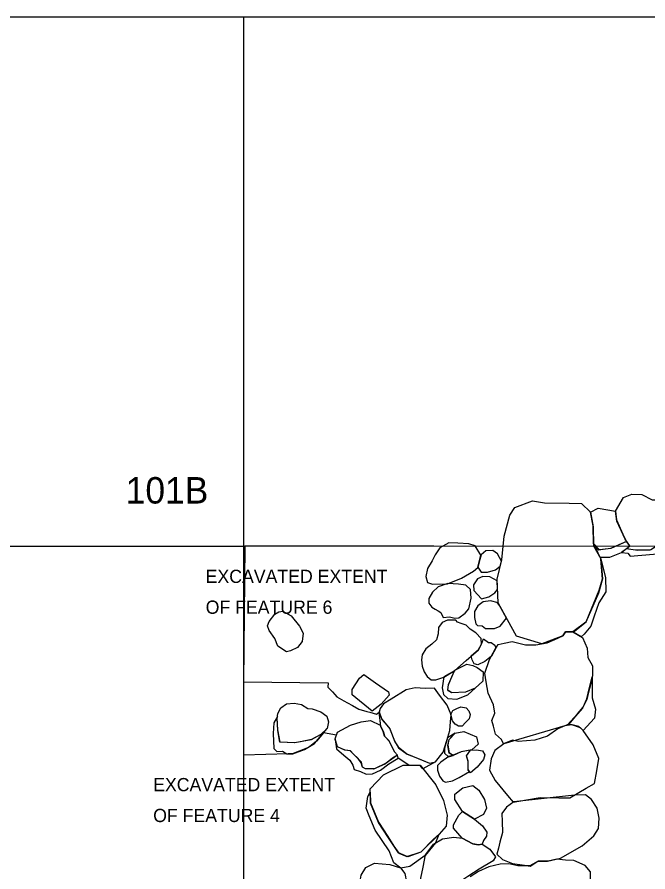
# Model space of a CAD drawing. Extents: x 280 to 390, y 550 to 640.
# Drawn here: x 325.66 to 337.58, y 623.81 to 639.97 of the extents above; entities that cross this region are included whole.
import ezdxf

# ---------------------------------------------------------------- set-up
doc = ezdxf.new("R2010")
doc.units = 0
for name, color, linetype in [('Brick', 7, 'Continuous'), ('Feature Numbers', 7, 'Continuous'), ('Quadrat Numbers', 7, 'Continuous'), ('Quadrats', 7, 'Continuous'), ('Stone', 7, 'Continuous'), ('Unidentified Features', 7, 'Continuous')]:
    doc.layers.add(name, color=color, linetype=linetype)

msp = doc.modelspace()

# ---------------------------------------------------------------- linework, layer by layer
at = {"layer": 'Brick'}
for points in [[(330.423, 628.549), (330.532, 628.683), (330.607, 628.729), (330.684, 628.743), (330.838, 628.655), (330.997, 628.462), (331.069, 628.33), (331.048, 628.172), (330.961, 628.053), (330.83, 627.99), (330.752, 627.971), (330.588, 628.083), (330.534, 628.228), (330.427, 628.375), (330.391, 628.467)], [(332.214, 627.544), (332.436, 627.39), (332.68, 627.22), (332.691, 627.155), (332.545, 626.986), (332.372, 626.853), (331.996, 627.161), (331.992, 627.264), (332.131, 627.476)], [(333.861, 626.792), (333.899, 626.866), (333.972, 626.9), (334.046, 626.933), (334.147, 626.917), (334.197, 626.858), (334.226, 626.79), (334.203, 626.709), (334.137, 626.637), (334.072, 626.566), (334.002, 626.566), (333.939, 626.604), (333.889, 626.671)], [(334.154, 626.01), (334.231, 626.114), (334.344, 626.123), (334.458, 626.102), (334.499, 626.029), (334.475, 625.942), (334.36, 625.794), (334.229, 625.687), (334.186, 625.739), (334.186, 625.903)], [(334.076, 624.449), (333.909, 624.639), (333.908, 624.705), (334.011, 624.889), (334.082, 624.959), (334.306, 624.813), (334.455, 624.685), (334.538, 624.566), (334.531, 624.488), (334.478, 624.407), (334.454, 624.341), (334.379, 624.327), (334.277, 624.345)]]:
    msp.add_lwpolyline(points, close=True, dxfattribs=at)
at = {"layer": 'Quadrats'}
for p, q in [((349.938, 639.972), (329.938, 639.972)), ((319.938, 629.972), (329.938, 629.972))]:
    msp.add_line(p, q, dxfattribs=at)
for points in [[(329.938, 639.972), (309.938, 639.972), (309.938, 579.972)], [(329.938, 639.972), (329.938, 619.972), (349.938, 619.972), (349.938, 639.972)], [(329.938, 639.972), (329.938, 629.972), (339.938, 629.979), (339.942, 619.98)]]:
    msp.add_lwpolyline(points, dxfattribs=at)
at = {"layer": 'Stone'}
for points in [[(336.974, 630.63), (337.124, 630.89), (337.281, 630.954), (337.472, 630.95), (337.667, 630.849), (337.915, 630.845), (338.139, 630.725), (338.214, 630.571), (338.113, 630.339), (337.903, 630.136), (337.772, 629.978), (337.622, 629.893), (337.394, 629.889), (337.172, 629.921), (337.24, 629.977), (337.157, 630.106), (336.998, 630.447)], [(335.582, 628.127), (335.101, 628.273), (334.861, 628.704), (334.751, 628.901), (334.733, 629.349), (334.823, 629.716), (334.865, 630.162), (334.973, 630.56), (335.071, 630.702), (335.404, 630.826), (335.633, 630.792), (336.094, 630.781), (336.33, 630.775), (336.498, 630.612), (336.551, 630.339), (336.558, 629.977), (336.697, 629.731), (336.727, 629.356), (336.648, 629.086), (336.498, 628.734), (336.412, 628.532), (336.165, 628.35), (336.026, 628.35), (335.977, 628.277)], [(336.498, 630.612), (336.644, 630.691), (336.974, 630.631), (336.989, 630.466), (337.139, 630.144), (337.177, 630.062), (336.88, 629.925), (336.738, 629.908), (336.659, 629.898), (336.557, 630.023), (336.548, 630.354)], [(337.178, 629.92), (337.085, 629.851), (337.206, 629.84), (337.248, 629.78), (337.469, 629.799), (337.69, 629.818), (337.849, 629.831), (338.023, 630.046), (338.003, 630.232), (337.795, 630.005), (337.637, 629.901), (337.353, 629.895)], [(334.429, 629.801), (334.319, 629.975), (334.202, 630.016), (333.989, 630.027), (333.819, 630.035), (333.654, 629.94), (333.564, 629.809), (333.509, 629.697), (333.416, 629.552), (333.389, 629.399), (333.419, 629.287), (333.511, 629.256), (333.798, 629.262), (334.058, 629.366), (334.288, 629.5), (334.372, 629.571)], [(336.678, 629.764), (336.862, 629.764), (337.086, 629.851), (337.24, 629.977), (337.177, 630.062), (336.887, 629.928), (336.668, 629.899), (336.557, 630.02)], [(334.816, 629.688), (334.743, 629.825), (334.653, 629.89), (334.519, 629.881), (334.431, 629.809), (334.407, 629.718), (334.37, 629.574), (334.431, 629.48), (334.55, 629.477), (334.703, 629.523), (334.793, 629.591)], [(336.697, 629.724), (336.783, 629.379), (336.79, 629.109), (336.656, 628.899), (336.569, 628.648), (336.505, 628.459), (336.382, 628.307), (336.321, 628.258), (336.171, 628.348), (336.417, 628.542), (336.663, 629.139), (336.727, 629.356)], [(334.735, 629.314), (334.597, 629.39), (334.465, 629.395), (334.361, 629.352), (334.29, 629.242), (334.296, 629.134), (334.44, 628.975), (334.575, 629.016), (334.694, 629.092), (334.741, 629.152)], [(333.8, 629.263), (333.622, 629.2), (333.511, 629.099), (333.443, 628.98), (333.446, 628.891), (333.501, 628.819), (333.56, 628.783), (333.619, 628.747), (333.667, 628.719), (333.714, 628.62), (333.832, 628.634), (333.935, 628.608), (334.008, 628.614), (334.13, 628.705), (334.202, 628.787), (334.245, 628.991), (334.229, 629.153), (334.142, 629.237), (334.006, 629.256)], [(334.751, 628.901), (334.607, 628.939), (334.468, 628.919), (334.368, 628.843), (334.308, 628.739), (334.307, 628.623), (334.334, 628.505), (334.361, 628.471), (334.452, 628.468), (334.515, 628.414), (334.687, 628.415), (334.789, 628.461), (334.912, 628.611), (334.779, 628.851), (334.743, 628.903)], [(333.952, 628.575), (333.797, 628.575), (333.696, 628.528), (333.629, 628.435), (333.617, 628.312), (333.588, 628.204), (333.501, 628.121), (333.385, 628.03), (333.318, 627.916), (333.304, 627.82), (333.316, 627.705), (333.354, 627.594), (333.409, 627.508), (333.489, 627.442), (333.573, 627.442), (333.724, 627.498), (333.934, 627.623), (334.149, 627.813), (334.379, 628.014), (334.438, 628.121), (334.433, 628.229), (334.334, 628.335), (334.222, 628.403), (334.146, 628.478), (334.052, 628.51), (333.984, 628.533)], [(334.438, 628.121), (334.477, 628.217), (334.571, 628.151), (334.623, 628.148), (334.688, 628.101), (334.712, 628.042), (334.625, 627.892), (334.5, 627.793), (334.369, 627.731), (334.303, 627.749), (334.265, 627.825), (334.244, 627.896), (334.38, 628.017)], [(335.269, 628.108), (335.464, 628.108), (335.678, 628.144), (335.827, 628.209), (335.975, 628.274), (336.026, 628.35), (336.167, 628.35), (336.348, 628.242), (336.435, 628.046), (336.449, 627.868), (336.54, 627.709), (336.54, 627.528), (336.497, 627.35), (336.462, 627.211), (336.428, 627.072), (336.348, 626.908), (336.218, 626.756), (336.087, 626.604), (335.884, 626.517), (335.685, 626.382), (335.45, 626.306), (335.135, 626.277), (335.023, 626.306), (334.852, 626.234), (334.816, 626.319), (334.704, 626.415), (334.664, 626.571), (334.637, 626.675), (334.693, 626.814), (334.664, 626.97), (334.566, 627.194), (334.53, 627.408), (334.503, 627.57), (334.588, 627.828), (334.693, 628.01), (334.752, 628.111), (334.867, 628.136), (335.017, 628.17)], [(334.36, 627.679), (334.472, 627.595), (334.462, 627.421), (334.319, 627.29), (334.136, 627.21), (333.877, 627.196), (333.802, 627.247), (333.812, 627.353), (333.879, 627.503), (333.936, 627.628), (334.049, 627.684), (334.161, 627.74), (334.276, 627.718)], [(333.93, 627.615), (333.725, 627.503), (333.696, 627.295), (333.718, 627.167), (333.805, 627.089), (333.974, 627.082), (334.179, 627.159), (334.462, 627.421), (334.32, 627.289), (334.136, 627.21), (333.881, 627.196), (333.811, 627.24), (333.802, 627.247), (333.813, 627.355)], [(336.534, 627.502), (336.534, 627.107), (336.594, 626.893), (336.576, 626.723), (336.363, 626.488), (336.279, 626.564), (336.152, 626.593), (336.065, 626.594), (336.255, 626.799), (336.359, 626.931), (336.432, 627.086), (336.477, 627.272)], [(333.568, 625.895), (333.714, 626.08), (333.782, 626.301), (333.839, 626.484), (333.853, 626.65), (333.864, 626.785), (333.787, 626.964), (333.647, 627.158), (333.552, 627.288), (333.377, 627.279), (333.186, 627.291), (333.014, 627.255), (332.731, 627.081), (332.588, 626.993), (332.521, 626.901), (332.506, 626.835), (332.552, 626.701), (332.705, 626.52), (332.803, 626.274), (332.861, 626.176), (333.027, 626.046), (333.456, 625.872)], [(330.648, 626.913), (330.754, 626.99), (330.899, 627.004), (331.039, 626.979), (331.157, 626.904), (331.237, 626.898), (331.404, 626.837), (331.513, 626.755), (331.546, 626.652), (331.522, 626.526), (331.399, 626.409), (331.222, 626.314), (331.015, 626.275), (330.904, 626.255), (330.628, 626.267), (330.591, 626.489), (330.577, 626.719), (330.589, 626.811)], [(330.582, 626.751), (330.513, 626.635), (330.499, 626.428), (330.513, 626.145), (330.57, 626.091), (330.678, 626.098), (330.756, 626.048), (330.869, 626.048), (331.095, 626.126), (331.284, 626.242), (331.519, 626.522), (331.404, 626.414), (331.219, 626.313), (330.908, 626.256), (330.635, 626.266), (330.591, 626.498), (330.578, 626.725)], [(332.534, 626.565), (332.504, 626.841), (332.555, 626.692), (332.702, 626.529), (332.793, 626.291), (332.872, 626.159), (333.035, 626.04), (333.226, 625.964), (333.456, 625.872), (333.572, 625.896), (333.33, 625.764), (333.28, 625.826), (333.065, 625.83), (332.864, 625.965), (332.851, 626.023), (332.791, 626.086), (332.742, 626.188), (332.697, 626.281), (332.604, 626.381), (332.582, 626.468)], [(331.671, 626.327), (331.718, 626.455), (331.965, 626.587), (332.166, 626.653), (332.339, 626.677), (332.524, 626.585), (332.584, 626.462), (332.605, 626.38), (332.688, 626.3), (332.745, 626.181), (332.791, 626.086), (332.851, 626.023), (332.758, 625.962), (332.625, 625.858), (332.501, 625.803), (332.4, 625.758), (332.247, 625.763), (332.189, 625.792), (332.167, 625.879), (332.107, 625.955), (332.015, 626.047), (331.96, 626.102), (331.862, 626.113), (331.788, 626.146), (331.715, 626.179)], [(334.858, 626.236), (334.693, 626.11), (334.622, 625.952), (334.593, 625.74), (334.699, 625.54), (334.933, 625.259), (335.037, 625.134), (335.291, 625.176), (335.546, 625.218), (335.902, 625.217), (336.107, 625.217), (336.418, 625.394), (336.578, 625.485), (336.618, 625.722), (336.657, 625.96), (336.547, 626.216), (336.363, 626.488), (336.31, 626.535), (336.148, 626.593), (336.016, 626.573)], [(333.938, 626.437), (333.797, 626.348), (333.737, 626.153), (333.738, 626.057), (333.814, 625.991), (333.906, 626.017), (333.832, 626.058), (333.806, 626.215), (333.826, 626.315)], [(333.825, 626.314), (333.937, 626.437), (334.103, 626.469), (334.343, 626.367), (334.373, 626.231), (334.256, 626.119), (334.054, 626.083), (333.906, 626.017), (333.827, 626.061), (333.804, 626.202)], [(331.673, 626.32), (331.695, 626.142), (331.837, 626.021), (331.951, 625.925), (332.009, 625.832), (332.034, 625.748), (332.153, 625.714), (332.259, 625.661), (332.381, 625.668), (332.527, 625.738), (332.685, 625.855), (332.864, 625.965), (332.85, 626.022), (332.636, 625.867), (332.414, 625.764), (332.249, 625.763), (332.188, 625.793), (332.172, 625.889), (331.955, 626.103), (331.854, 626.117), (331.715, 626.179)], [(333.821, 625.993), (333.668, 625.887), (333.609, 625.823), (333.609, 625.735), (333.645, 625.621), (333.708, 625.538), (333.76, 625.509), (333.892, 625.538), (334.014, 625.598), (334.211, 625.709), (334.189, 625.748), (334.185, 625.908), (334.155, 626.007), (334.229, 626.114), (334.054, 626.083), (333.904, 626.018)], [(333.532, 624.436), (333.29, 624.185), (333.044, 624.1), (332.869, 624.172), (332.681, 624.459), (332.493, 624.745), (332.34, 625.113), (332.336, 625.382), (332.587, 625.646), (332.959, 625.83), (333.277, 625.83), (333.577, 625.458), (333.72, 625.167), (333.792, 624.889), (333.774, 624.678), (333.639, 624.526)], [(333.635, 624.522), (333.569, 624.361), (333.376, 624.122), (333.084, 623.916), (332.914, 623.883), (332.779, 623.988), (332.694, 624.212), (332.56, 624.409), (332.426, 624.606), (332.318, 624.871), (332.259, 625.017), (332.287, 625.238), (332.337, 625.324), (332.34, 625.122), (332.49, 624.752), (332.666, 624.481), (332.784, 624.301), (332.873, 624.17), (333.028, 624.106), (333.297, 624.192)], [(334.082, 624.959), (333.935, 625.18), (333.935, 625.283), (334.083, 625.404), (334.275, 625.445), (334.387, 625.359), (334.495, 625.185), (334.535, 625.019), (334.477, 624.902), (334.304, 624.812)], [(335.047, 625.136), (334.91, 625.04), (334.821, 624.921), (334.827, 624.768), (334.836, 624.561), (334.788, 624.375), (334.758, 624.261), (334.729, 624.147), (334.837, 624.048), (335.026, 623.975), (335.251, 623.941), (335.362, 623.925), (335.505, 624.015), (335.684, 624.015), (335.932, 624.076), (336.343, 624.304), (336.563, 624.497), (336.648, 624.634), (336.664, 624.833), (336.627, 625.019), (336.52, 625.184), (336.407, 625.272), (336.196, 625.267)], [(333.364, 623.364), (333.293, 623.463), (333.293, 623.696), (333.334, 623.906), (333.379, 624.138), (333.533, 624.339), (333.703, 624.44), (333.916, 624.472), (334.076, 624.449), (334.277, 624.345), (334.378, 624.326), (334.454, 624.341), (334.597, 624.244), (334.705, 624.099), (334.662, 624.021), (334.392, 623.869), (334.18, 623.727), (333.99, 623.6), (333.771, 623.515), (333.522, 623.39), (333.353, 623.38)], [(332.285, 623.455), (332.172, 623.487), (332.14, 623.601), (332.165, 623.753), (332.254, 623.895), (332.419, 623.98), (332.704, 623.956), (332.907, 623.893), (332.992, 623.787), (333.022, 623.623), (332.929, 623.524), (332.78, 623.461), (332.548, 623.452)]]:
    msp.add_lwpolyline(points, close=True, dxfattribs=at)
msp.add_lwpolyline([(336.502, 623.672), (336.499, 623.816), (336.398, 623.934), (336.187, 624.027), (336.029, 624.037), (335.861, 624.058), (335.701, 624.019), (335.511, 624.015), (335.353, 623.926), (335.124, 623.926), (334.955, 623.969), (334.792, 623.959), (334.578, 623.911), (334.382, 623.823), (334.227, 623.718)], dxfattribs=at)
at = {"layer": 'Unidentified Features'}
for points in [[(333.53, 629.975), (329.966, 629.972), (329.938, 627.406), (331.537, 627.388), (331.536, 627.305), (331.579, 627.26), (331.621, 627.215), (331.663, 627.17), (331.705, 627.125), (331.838, 627.05), (331.904, 627.013), (331.997, 626.961), (332.121, 626.891), (332.269, 626.849), (332.33, 626.832), (332.391, 626.815), (332.452, 626.797), (332.505, 626.832)], [(331.697, 626.397), (331.453, 626.443), (331.322, 626.288), (331.185, 626.181), (331.139, 626.153), (330.877, 626.05), (330.781, 626.048), (329.938, 626.021), (329.941, 620.972), (334.316, 620.974)]]:
    msp.add_lwpolyline(points, dxfattribs=at)

# ---------------------------------------------------------------- texts
at = {"layer": 'Feature Numbers'}
for s, p in [('EXCAVATED EXTENT ', (329.224, 629.276)), ('OF FEATURE 6', (329.224, 628.693)), ('EXCAVATED EXTENT', (328.232, 625.339)), ('OF FEATURE 4', (328.232, 624.756))]:
    msp.add_text(s, height=0.25, dxfattribs=at).set_placement(p)
at = {"layer": 'Quadrat Numbers'}
msp.add_text('101B', height=0.5, dxfattribs=at).set_placement((327.713, 630.777))

doc.saveas('drawing.dxf')
